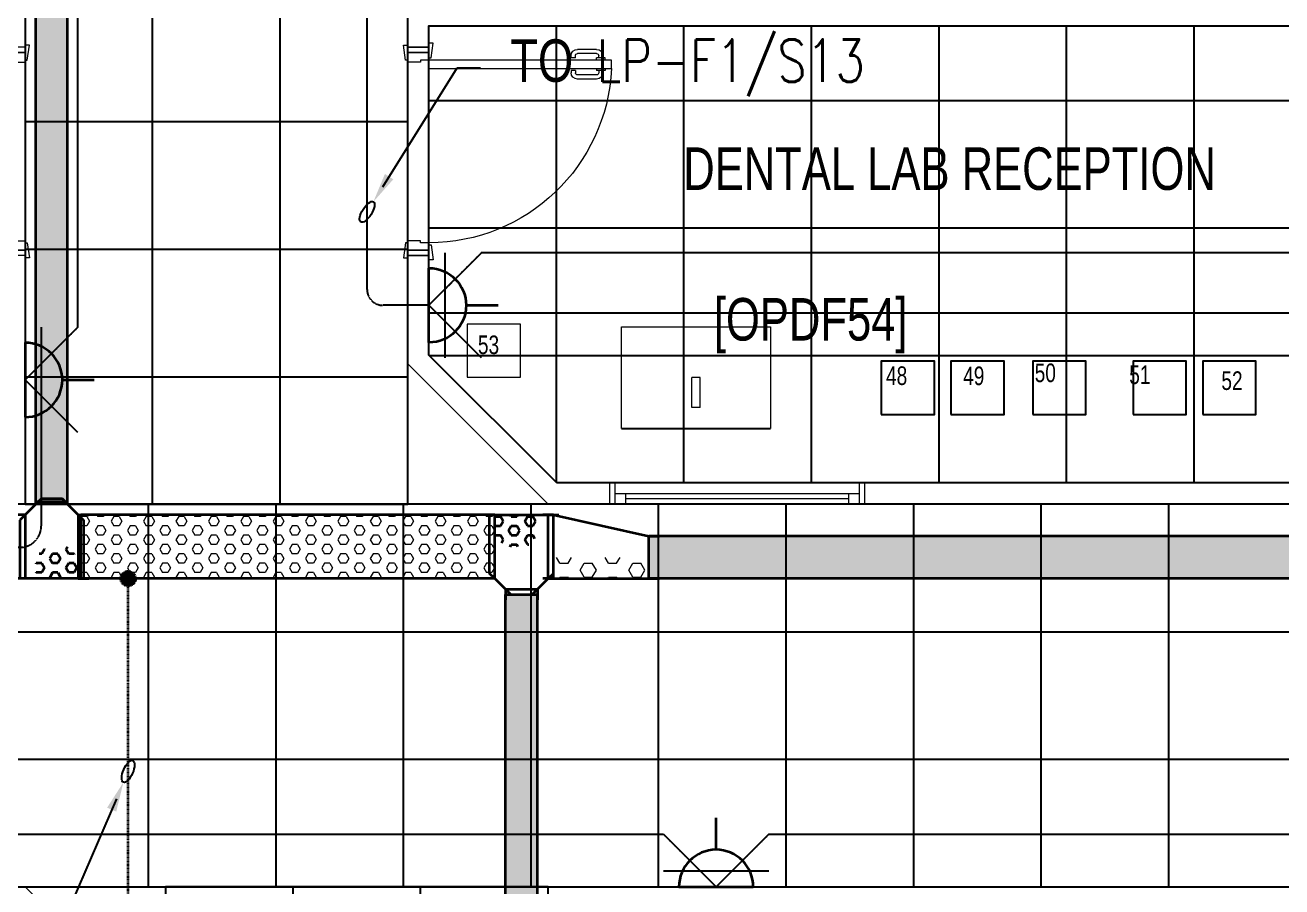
# Model space of a CAD drawing. Extents: x -12260 to 57327, y -29287 to 19916.
# Drawn here: x 23316 to 29229, y -2710 to 1344 of the extents above; entities that cross this region are included whole.
import ezdxf
from ezdxf import colors
from ezdxf.entities.mleader import LeaderData, LeaderLine
from ezdxf.enums import TextEntityAlignment as Align
from ezdxf.math import Vec2, Vec3

# ---------------------------------------------------------------- set-up
doc = ezdxf.new("R2010")
doc.units = 0
doc.header["$LTSCALE"] = 0.25
doc.linetypes.add('DASHDOT', pattern=[25.4, 12.7, -6.35, 0, -6.35])
doc.linetypes.add('HIDDEN', pattern=[9.525, 6.35, -3.175])
for name, color, linetype, lineweight in [('01-First Floor-FUR$0$72_EGR_BASE_TEXT', 252, 'Continuous', 5), ('01-First Floor-FUR$0$72_EGR_EQP_TAG', 142, 'Continuous', 5), ('01-First Floor-FUR$0$Aluminum', 251, 'Continuous', 5), ('01-First Floor-FUR$0$LOADING', 253, 'Continuous', 5), ('01-First Floor-FUR$0$Walls', 251, 'Continuous', 5), ('01-First Floor-FUR$0$Wooden Joinery', 251, 'Continuous', 5), ('E-LITE-CIRC @ 100', 6, 'Continuous', 25), ('E-LITE-CLNG-CNDT', 6, 'DASHDOT', 35), ('E-LITE-EXIT-NUMB', 6, 'Continuous', 25), ('E-POWR-CLNG-CNDT', 6, 'DASHDOT', 35), ('E-POWR-FLOR-CNDT', 6, 'HIDDEN', 25), ('E-POWR-WALL @ 100', 4, 'Continuous', 35), ('T-CABL-TRAY', 60, 'Continuous', 35), ('T-CABL-TRAY-PATT', 253, 'Continuous', 15)]:
    doc.layers.add(name, color=color, linetype=linetype, lineweight=lineweight)
doc.layers.add('01-First Floor-FUR$0$FALSE CEILING', color=251, linetype='Continuous')
doc.styles.add('01-First Floor-FUR$0$X3G_ENTITY_257CFD', font='swisscl.ttf', dxfattribs={"height": 200})
doc.styles.add('01-First Floor-FUR$0$X3G_ENTITY_9EC9', font='swisscl.ttf', dxfattribs={"height": 0.2})
doc.styles.add('01-First Floor-FUR$0$X3G_ENTITY_9F38', font='swisscl.ttf', dxfattribs={"height": 0.2})
doc.styles.add('DC_SIMPLEX', font='SIMPLEX.shx', dxfattribs={"width": 0.7})

# ---------------------------------------------------------------- blocks, each defined once
blk = doc.blocks.new('01-First Floor-FUR$0$A$C72370EFE')
at = {"layer": '01-First Floor-FUR$0$Wooden Joinery'}
for p, q in [((-0.01, -0.04), (-0.02, -0.04)), ((-0.01, -0.03), (-0.01, -0.07)), ((0, -0.03), (-0.01, -0.03)), ((0.04, -0.03), (0.05, -0.03)), ((0.05, -0.03), (0.05, -0.07)), ((0.05, -0.04), (0.06, -0.04)), ((-0.05, -0.07), (-0.05, -0.16)), ((-0.03, -0.07), (-0.03, -0.16)), ((-0.01, -0.06), (-0.02, -0.06)), ((0, -0.07), (-0.01, -0.07)), ((0.04, -0.07), (0.05, -0.07)), ((0.05, -0.06), (0.06, -0.06)), ((0.07, -0.07), (0.07, -0.16)), ((0.09, -0.07), (0.09, -0.16)), ((-0.01, -0.17), (-0.02, -0.17)), ((-0.01, -0.17), (-0.01, -0.19)), ((0.05, -0.17), (0.06, -0.17)), ((0.05, -0.17), (0.05, -0.19)), ((-0.01, -0.19), (-0.02, -0.19)), ((0.05, -0.19), (0.06, -0.19))]:
    blk.add_line(p, q, dxfattribs=at)
for centre, radius, start, end in [((-0.02, -0.07), 0.03, 90, 180), ((0.06, -0.07), 0.03, 0, 90), ((-0.02, -0.07), 0.01, 90, 180), ((0.06, -0.07), 0.01, 0, 90), ((-0.02, -0.16), 0.03, 180, 270), ((-0.02, -0.16), 0.01, 180, 270), ((0.06, -0.16), 0.01, 270, 0), ((0.06, -0.16), 0.03, 270, 0)]:
    blk.add_arc(centre, radius, start, end, dxfattribs=at)
blk = doc.blocks.new('01-First Floor-FUR$0$A$C5DAD61B4')
at = {"layer": '01-First Floor-FUR$0$Wooden Joinery'}
for points in [[(80, 959.1), (80, 969.1), (10, 979.1), (10, 959.1)], [(940, 959.1), (940, 969.1), (1010, 979.1), (1010, 959.1)], [(70, 859.1), (70, 849.1), (0, 839.1), (0, 859.1)], [(120, 859.1), (120, 0), (80, 0), (80, 859.1)], [(950, 859.1), (950, 849.1), (1020, 839.1), (1020, 859.1)]]:
    blk.add_lwpolyline(points, close=True, dxfattribs=at)
for points in [[(45, 859.1), (45, 959.1), (20, 959.1), (20, 859.1), (45, 859.1)], [(45, 859.1), (80, 859.1), (80, 899.1), (90, 899.1), (90, 959.1), (45, 959.1), (45, 859.1)], [(975, 859.1), (940, 859.1), (940, 899.1), (930, 899.1), (930, 959.1), (975, 959.1), (975, 859.1)], [(975, 859.1), (975, 959.1), (1000, 959.1), (1000, 859.1), (975, 859.1)]]:
    blk.add_lwpolyline(points, dxfattribs=at)
blk.add_arc((80, 859.1), 860, 272.66603, 0, dxfattribs=at)
at = {"layer": '01-First Floor-FUR$0$Wooden Joinery', "xscale": 999.9999999998854, "yscale": 999.9999999998854, "zscale": 999.9999999998854, "rotation": 180}
blk.add_blockref('01-First Floor-FUR$0$A$C72370EFE', (120, 0), dxfattribs=at)
blk = doc.blocks.new('01-First Floor-FUR$0$3-Wall-hung vitreous china basin -  Khroma - 327651xx0 - 327651000 White-4272088-4-Second Floor Level')
at = {"layer": '01-First Floor-FUR$0$LOADING'}
for p, q in [((475, 489.5), (-225, 489.5)), ((-225, 489.5), (-225, 10)), ((475, 10), (475, 489.5)), ((105, 250), (145, 250)), ((105, 110), (105, 250)), ((145, 110), (145, 250)), ((105, 110), (145, 110))]:
    blk.add_line(p, q, dxfattribs=at)
blk = doc.blocks.new('01-First Floor-FUR$0$A$C37be4daf')
at = {"layer": '01-First Floor-FUR$0$Aluminum'}
for p, q in [((1416, 598.2), (216, 598.2)), ((241, 498.2), (241, 598.2)), ((291, 548.2), (291, 598.2)), ((1341, 548.2), (1341, 598.2)), ((1391, 498.2), (1391, 598.2)), ((1391, 548.2), (241, 548.2)), ((291, 573.2), (1341, 573.2)), ((1416, 498.2), (216, 498.2))]:
    blk.add_line(p, q, dxfattribs=at)
at = {"layer": '01-First Floor-FUR$0$Walls'}
for p, q in [((216, 498.2), (216, 598.2)), ((1416, 498.2), (1416, 598.2))]:
    blk.add_line(p, q, dxfattribs=at)
blk = doc.blocks.new('01-First Floor-FUR')
at = {"layer": '01-First Floor-FUR$0$FALSE CEILING', "linetype": 'Continuous'}
for p, q in [((23915.6, -910), (23915.6, 8610)), ((24515.6, -910), (24515.6, 8610)), ((25815.6, -808.1), (25815.6, 1340)), ((26415.6, -810), (26415.6, 1340)), ((27015.6, -810), (27015.6, 1340)), ((27615.6, -810), (27615.6, 1340)), ((28215.6, -810), (28215.6, 1340)), ((28815.6, -810), (28815.6, 1340)), ((25215.6, 990), (32976, 990)), ((23315.6, 890), (25115.6, 890)), ((25215.6, 390), (32976, 390)), ((23315.6, 290), (25115.6, 290)), ((25217.4, -210), (32976, -210)), ((23315.6, -310), (25115.6, -310)), ((23896.4, -2710), (23896.4, -910)), ((24496.4, -2710), (24496.4, -910)), ((25096.4, -2710), (25096.4, -910)), ((25696.4, -2710), (25696.4, -910)), ((26296.4, -2710), (26296.4, -910)), ((26896.4, -2710), (26896.4, -910)), ((27496.4, -2710), (27496.4, -910)), ((28096.4, -2710), (28096.4, -910)), ((28696.4, -2710), (28696.4, -910)), ((8296.4, -1510), (48976, -1510)), ((8296.4, -2110), (48976, -2110)), ((24576, -12830), (24576, -2710)), ((25176, -12830), (25176, -2710))]:
    blk.add_line(p, q, dxfattribs=at)
at = {"layer": '01-First Floor-FUR$0$FALSE CEILING'}
for p, q in [((25215.6, -10, -0.1), (32176, -10, -0.1)), ((26122.4, -554.1, -0.2), (26822.4, -554.1, -0.2))]:
    blk.add_line(p, q, dxfattribs=at)
for points in [[(23315.6, -910), (25115.6, -910), (25115.6, 8610), (23315.6, 8610)], [(23976, -12830), (25776, -12830), (25776, -2710), (23976, -2710)]]:
    blk.add_lwpolyline(points, close=True, dxfattribs=at)
for points in [[(25817.4, -810), (25215.6, -208.1), (25215.6, 1340), (32976, 1340), (32976, -810), (25817.4, -810)], [(48976, -910), (8296.4, -910), (8296.4, -2710), (48976, -2710), (48976, -910)]]:
    blk.add_lwpolyline(points, dxfattribs=at)
at = {"layer": '01-First Floor-FUR$0$FALSE CEILING', "elevation": -0.2}
for points in [[(27343.7, -487), (27593.7, -487), (27593.7, -237), (27343.7, -237)], [(27671.5, -487), (27921.5, -487), (27921.5, -237), (27671.5, -237)], [(28056.6, -487), (28306.6, -487), (28306.6, -237), (28056.6, -237)], [(28529.2, -487), (28779.2, -487), (28779.2, -237), (28529.2, -237)], [(28857, -487), (29107, -487), (29107, -237), (28857, -237)]]:
    blk.add_lwpolyline(points, close=True, dxfattribs=at)
at = {"layer": '01-First Floor-FUR$0$LOADING'}
for p, q in [((25215.6, -10, -0.1), (32176, -10, -0.1)), ((26122.4, -554.1, -0.2), (26822.4, -554.1, -0.2))]:
    blk.add_line(p, q, dxfattribs=at)
at = {"layer": '01-First Floor-FUR$0$LOADING', "elevation": -0.2}
for points in [[(25396.2, -312.8), (25646.2, -312.8), (25646.2, -62.8), (25396.2, -62.8)], [(27343.7, -487), (27593.7, -487), (27593.7, -237), (27343.7, -237)], [(27671.5, -487), (27921.5, -487), (27921.5, -237), (27671.5, -237)], [(28056.6, -487), (28306.6, -487), (28306.6, -237), (28056.6, -237)], [(28529.2, -487), (28779.2, -487), (28779.2, -237), (28529.2, -237)], [(28857, -487), (29107, -487), (29107, -237), (28857, -237)]]:
    blk.add_lwpolyline(points, close=True, dxfattribs=at)
at = {"layer": '01-First Floor-FUR$0$Walls'}
for p, q in [((25115.6, 1240), (25115.6, 3930)), ((25215.6, 1240), (25215.6, 1340)), ((25215.6, 1340), (32976, 1340)), ((25215.6, 1240), (25115.6, 1240)), ((25115.6, -249.6), (25115.6, 260)), ((25215.6, 260), (25115.6, 260)), ((25215.6, -208.1), (25215.6, 260)), ((25215.6, -208.1), (25817.4, -810)), ((25115.6, -249.6), (25776, -910)), ((32976, -810), (25817.4, -810)), ((33076, -910), (25776, -910)), ((23315.6, -2710), (23976, -3370.4)), ((25776, -2710), (25776, -5730)), ((25776, -2710), (33076, -2710))]:
    blk.add_line(p, q, dxfattribs=at)
at = {"rotation": 180}
blk.add_blockref('01-First Floor-FUR$0$A$C37be4daf', (27481.4, -311.8), dxfattribs=at)
at = {"layer": '01-First Floor-FUR$0$LOADING', "xscale": -1}
blk.add_blockref('01-First Floor-FUR$0$3-Wall-hung vitreous china basin -  Khroma - 327651xx0 - 327651000 White-4272088-4-Second Floor Level', (26597.4, -564.1, -0.2), dxfattribs=at)
at = {"layer": '01-First Floor-FUR$0$Wooden Joinery', "rotation": 270}
blk.add_blockref('01-First Floor-FUR$0$A$C5DAD61B4', (22356.5, 1260), dxfattribs=at)
at = {"layer": '01-First Floor-FUR$0$Wooden Joinery', "xscale": -1, "rotation": 90}
blk.add_blockref('01-First Floor-FUR$0$A$C5DAD61B4', (26074.6, 1260), dxfattribs=at)
at = {"layer": '01-First Floor-FUR$0$72_EGR_BASE_TEXT', "char_height": 200, "attachment_point": 2}
for s, insert, style in [('DENTAL LAB RECEPTION', (27665, 768.9, 0), '01-First Floor-FUR$0$X3G_ENTITY_9EC9'), ('[OPDF54]', (27011.8, 60.1), '01-First Floor-FUR$0$X3G_ENTITY_9F38')]:
    blk.add_mtext(s, dxfattribs=dict(at, insert=insert, style=style))
at = {"layer": '01-First Floor-FUR$0$72_EGR_EQP_TAG', "char_height": 87.47, "attachment_point": 2, "style": '01-First Floor-FUR$0$X3G_ENTITY_257CFD'}
for s, insert in [('53', (25495.9, -116, -0.1)), ('48', (27416.2, -261.4, -0.1)), ('49', (27779.3, -262.2, -0.1)), ('50', (28115.7, -247.9, -0.1)), ('51', (28560.6, -257.1, -0.1)), ('52', (28994.1, -284.8, -0.1))]:
    blk.add_mtext(s, dxfattribs=dict(at, insert=insert))
blk = doc.blocks.new('*U26')
blk.add_line((0, -1.75), (0, -3.25))
blk.add_lwpolyline([(-1.75, 0, 1), (1.75, 0)], format="xyb", close=True)
at = {"layer": 'Defpoints'}
for p, q in [((-2.475, -2.475), (0, 0)), ((2.475, -2.475), (0, 0)), ((2.475, -0.758), (-2.475, -0.758))]:
    blk.add_line(p, q, dxfattribs=at)
at = {"layer": 'E-LITE-EXIT-NUMB', "style": 'DC_SIMPLEX', "width": 0.7, "flags": 8}
blk.add_attdef('TYPE', text='', height=2, rotation=360, dxfattribs=at).set_placement((-2.682, 5.238), align=Align.RIGHT)
blk.add_attdef('CIRCUIT', (2.682, 5.238), '', height=2, rotation=360, dxfattribs=at)
blk = doc.blocks.new('*U14')
blk.add_line((0, -1.75), (0, -3.25))
blk.add_lwpolyline([(-1.75, 0, 1), (1.75, 0)], format="xyb", close=True)
at = {"layer": 'Defpoints'}
for p, q in [((-2.475, -2.475), (0, 0)), ((2.475, -2.475), (0, 0)), ((2.475, -0.758), (-2.475, -0.758))]:
    blk.add_line(p, q, dxfattribs=at)
at = {"layer": 'E-LITE-EXIT-NUMB', "style": 'DC_SIMPLEX', "width": 0.7, "flags": 8}
blk.add_attdef('TYPE', text='', height=2, rotation=360, dxfattribs=at).set_placement((-2.682, 5.238), align=Align.RIGHT)
blk.add_attdef('CIRCUIT', (2.682, 5.238), '', height=2, rotation=360, dxfattribs=at)
blk = doc.blocks.new('*U34')
blk.add_line((1.75, 0), (3.25, 0))
blk.add_lwpolyline([(0, -1.75, 1), (0, 1.75)], format="xyb", close=True)
at = {"layer": 'Defpoints'}
for p, q in [((2.475, 2.474), (0, 0)), ((0.759, 2.475), (0.758, -2.475)), ((2.474, -2.475), (0, 0))]:
    blk.add_line(p, q, dxfattribs=at)
at = {"layer": 'E-LITE-EXIT-NUMB', "style": 'DC_SIMPLEX', "width": 0.7, "flags": 8}
blk.add_attdef('TYPE', text='', height=2, rotation=360, dxfattribs=at).set_placement((-2.682, 5.238), align=Align.RIGHT)
blk.add_attdef('CIRCUIT', (2.682, 5.238), '', height=2, rotation=360, dxfattribs=at)
blk = doc.blocks.new('ARR0W')
at = {"color": 45}
blk.add_ellipse((0, 0), major_axis=(0.4, 0), ratio=0.4, dxfattribs=at)
at = {"color": 45, "ltscale": 0.5}
blk.add_solid([(-1.4, 0.167), (-0.4, 0), (-1.4, -0.167)], dxfattribs=at)
blk = doc.blocks.new('*U41')
at = {"layer": 'T-CABL-TRAY-PATT'}
h = blk.add_hatch(dxfattribs=at)
h.set_pattern_fill('HEX', color=256, scale=12, style=0)
h.paths.add_polyline_path([(450, 0), (450, 100), (0, 100), (0, 0)])
for p, q in [((0, 300), (-50, 300)), ((0, 300), (450, 200)), ((450, 200), (500, 200)), ((0, 0), (-50, 0)), ((0, 0), (450, 0)), ((450, 0), (500, 0))]:
    blk.add_line(p, q)
at = {"color": 9}
for p, q in [((0, 0), (0, 300)), ((450, 0), (450, 200))]:
    blk.add_line(p, q, dxfattribs=at)
blk = doc.blocks.new('*U44')
h = blk.add_hatch()
h.set_pattern_fill('HEX', color=253, scale=8, angle=-90, style=0)
h.paths.add_polyline_path([(0, -200), (0, 0), (-100, 0), (-150, -50), (-150, -150), (-100, -200)])
at = {"color": 0}
for p, q in [((-350, -50), (-300, 0)), ((-300, 0), (-300, 50)), ((0, 0), (0, 50)), ((-350, -50), (-400, -50)), ((0, 0), (0, -250)), ((-350, -200), (-400, -200)), ((-350, -200), (-300, -250)), ((-300, -250), (-300, -300)), ((0, -250), (0, -300))]:
    blk.add_line(p, q, dxfattribs=at)
at = {"color": 253}
for p, q in [((-300, 0), (-275, 25)), ((-300, 0), (0, 0)), ((-275, 25), (0, 25)), ((-350, -50), (-375, -75)), ((-350, -50), (-350, -200)), ((-375, -75), (-375, -175)), ((-350, -200), (-375, -175)), ((-300, -250), (0, -250)), ((-300, -250), (-275, -275)), ((-275, -275), (0, -275))]:
    blk.add_line(p, q, dxfattribs=at)
blk = doc.blocks.new('*U56')
at = {"lineweight": 0}
h = blk.add_hatch(dxfattribs=at)
h.set_pattern_fill('HEX', color=253, scale=8, angle=180, style=0)
h.set_pattern_definition([(180, (-23193.732, -3e-10), (6e-13, -43.99409), [25.4, -50.8]), (300, (-23193.732, -3e-10), (38.1, 21.997045), [25.4, -50.8]), (240, (-23219.132, -3e-10), (38.1, -21.997045), [25.4, -50.8])])
h.paths.add_polyline_path([(-11021.9, 150), (-11021.9, 0), (0, 0), (0, 150)])
at = {"color": 0}
for p, q in [((0, 150), (-11021.9, 150)), ((-11021.9, 0), (-11021.9, 150)), ((0, 0), (-11021.9, 0))]:
    blk.add_line(p, q, dxfattribs=at)
blk = doc.blocks.new('*U59')
at = {"lineweight": 0}
h = blk.add_hatch(dxfattribs=at)
h.set_pattern_fill('HEX', color=253, scale=8, angle=180, style=0)
h.set_pattern_definition([(180, (-15402.3, -2e-10), (6e-13, -43.99409), [25.4, -50.8]), (300, (-15402.3, -2e-10), (38.1, 21.99705), [25.4, -50.8]), (240, (-15427.7, -2e-10), (38.1, -21.99705), [25.4, -50.8])])
h.paths.add_polyline_path([(-8700.7, 150), (-8700.7, 0), (0, 0), (0, 150)])
at = {"color": 0}
for p, q in [((0, 150), (-8700.7, 150)), ((0, 0), (0, 150)), ((0, 0), (-8700.7, 0))]:
    blk.add_line(p, q, dxfattribs=at)
blk = doc.blocks.new('*U45')
h = blk.add_hatch()
h.set_pattern_fill('HEX', color=253, scale=8, angle=-90, style=0)
h.paths.add_polyline_path([(0, -200), (0, 0), (-100, 0), (-150, -50), (-150, -150), (-100, -200)])
at = {"color": 0}
for p, q in [((-350, -50), (-300, 0)), ((-300, 0), (-300, 50)), ((0, 0), (0, 50)), ((-350, -50), (-400, -50)), ((0, 0), (0, -250)), ((-350, -200), (-400, -200)), ((-350, -200), (-300, -250)), ((-300, -250), (-300, -300)), ((0, -250), (0, -300))]:
    blk.add_line(p, q, dxfattribs=at)
at = {"color": 253}
for p, q in [((-300, 0), (-275, 25)), ((-300, 0), (0, 0)), ((-275, 25), (0, 25)), ((-350, -50), (-375, -75)), ((-350, -50), (-350, -200)), ((-375, -75), (-375, -175)), ((-350, -200), (-375, -175)), ((-300, -250), (0, -250)), ((-300, -250), (-275, -275)), ((-275, -275), (0, -275))]:
    blk.add_line(p, q, dxfattribs=at)
blk = doc.blocks.new('*U57')
at = {"lineweight": 0}
h = blk.add_hatch(dxfattribs=at)
h.set_pattern_fill('HEX', color=253, scale=8, angle=270, style=0)
h.set_pattern_definition([(270, (3e-10, -17846.62), (43.99409, 8e-13), [25.4, -50.8]), (30, (3e-10, -17846.62), (-21.99705, 38.1), [25.4, -50.8]), (330, (3e-10, -17872.02), (21.99705, 38.1), [25.4, -50.8])])
h.paths.add_polyline_path([(-300, -1947.9), (0, -1947.9), (0, 0), (-300, 0)])
at = {"color": 0}
for p, q in [((0, 0), (-300, 0)), ((0, 0), (0, -1947.9)), ((-300, 0), (-300, -1947.9)), ((0, -1947.9), (-300, -1947.9))]:
    blk.add_line(p, q, dxfattribs=at)
blk = doc.blocks.new('*U54')
at = {"lineweight": 0}
h = blk.add_hatch(dxfattribs=at)
h.set_pattern_fill('HEX', color=253, scale=8, angle=270, style=0)
h.set_pattern_definition([(270, (2e-10, -10913.563), (43.99409, 8e-13), [25.4, -50.8]), (30, (2e-10, -10913.563), (-21.99705, 38.1), [25.4, -50.8]), (330, (2e-10, -10938.963), (21.99705, 38.1), [25.4, -50.8])])
h.paths.add_polyline_path([(-200, -8350), (0, -8350), (0, 0), (-200, 0)])
at = {"color": 0}
for p, q in [((0, 0), (0, -8350)), ((-200, 0), (-200, -8350)), ((0, -8350), (-200, -8350))]:
    blk.add_line(p, q, dxfattribs=at)
blk = doc.blocks.new('A$Cd86d5af4')
at = {"layer": 'T-CABL-TRAY', "linetype": 'Continuous'}
for name, p, rotation in [('*U59', (-24275.4, -1623.5), 270), ('*U45', (-24075.4, -1986, 0), 270), ('*U57', (-22115, -1986), 270), ('*U44', (-22115, -1686, 0), 90), ('*U54', (-13040, -1986), 270), ('*U56', (-22065, -13082.9), 270)]:
    blk.add_blockref(name, p, dxfattribs=dict(at, rotation=rotation))
blk.add_blockref('*U41', (-21840, -1986, 0), dxfattribs=at)

msp = doc.modelspace()

# ---------------------------------------------------------------- hatches: boundary and pattern name
at = {"layer": 'E-POWR-CLNG-CNDT'}
h = msp.add_hatch(color=256, dxfattribs=at)
h.dxf.hatch_style = 1
h.paths.add_polyline_path([(23765.2, -1260, 1), (23835.2, -1260, 1)])

# ---------------------------------------------------------------- linework, layer by layer
at = {"layer": 'E-POWR-CLNG-CNDT', "elevation": 0.1}
msp.add_lwpolyline([(23800.2, -4875.9), (23800.2, -1260)], dxfattribs=at)
at = {"layer": 'E-POWR-CLNG-CNDT'}
msp.add_circle((23800.2, -1260, 0.1), 35, dxfattribs=at)
at = {"layer": 'E-POWR-FLOR-CNDT'}
for points in [[(23439.3, -201.3), (23563.1, -77.5), (23563.1, 7559.2), (23439.3, 7682.9)], [(16690.7, -2586.3), (16814.5, -2462.6), (26319.5, -2462.5), (26443.2, -2586.2)], [(26690.7, -2586.3), (26814.5, -2462.6), (36319.5, -2462.5), (36443.2, -2586.2)]]:
    msp.add_lwpolyline(points, dxfattribs=at)
for points in [[(25215.6, 25.9), (24999.3, 25.9, -0.414214), (24924.3, 100.9), (24924.3, 2722.7, 0.414214), (24849.3, 2797.7), (6693.2, 2797.7, -0.392468), (6618.4, 2867.1), (6553.3, 3736.9)], [(29649.6, 1216.3), (29525.9, 1092.5), (29525.9, 373.4, -0.414214), (29425.9, 273.4), (25463.1, 273.4), (25291.4, 101.7)], [(23391.4, -400.8), (23391.4, -1012.7, -0.414214), (23291.4, -1112.7), (13553.5, -1112.7, -0.414214), (13453.5, -1012.7), (13453.5, -32.5), (13329.7, 91.3)]]:
    msp.add_lwpolyline(points, format="xyb", dxfattribs=at)

# ---------------------------------------------------------------- block references
at = {"layer": 'E-LITE-CLNG-CNDT'}
msp.add_blockref('01-First Floor-FUR', (0, 0), dxfattribs=at)
at = {"layer": 'E-POWR-FLOR-CNDT'}
msp.add_blockref('A$Cd86d5af4', (47641, 726), dxfattribs=at)
at = {"layer": 'E-POWR-WALL @ 100', "yscale": 100, "zscale": 100}
for name, p, xscale, rotation in [('*U26', (25215.6, 25.9), -100, 90), ('*U14', (23315.6, -325), 100, 90.00000000000001), ('*U34', (26566.9, -2710), 100, 90.00000000000001)]:
    msp.add_blockref(name, p, dxfattribs=dict(at, xscale=xscale, rotation=rotation))

# ---------------------------------------------------------------- leaders
at = {"layer": 'E-LITE-CIRC @ 100'}
ml = msp.add_multileader_mtext('Standard', dxfattribs=at)
ml.set_content('{\\Fdc_el_romans|c0;\\W0.8;TO\\Fromans|c0; \\Fsimplex|c0;LP-F1/S13}', color=256, style='DC_SIMPLEX')
ml.set_leader_properties()
ml.set_arrow_properties(name='ARR0W')
ml.build(insert=Vec2(0, 0))
ml.multileader.update_dxf_attribs({"dogleg_length": 200, "arrow_head_size": 140, "scale": 100})
ctx = ml.context
ctx.base_point, ctx.scale, ctx.char_height, ctx.arrow_head_size, ctx.landing_gap_size, ctx.plane_origin, ctx.plane_x_axis, ctx.plane_y_axis = Vec3(25457.7, 1143.8), 100, 200, 140, 140, Vec3(46218.4, -4415.4), Vec3(1, 0.000001, 0), Vec3(-0.000001, 1, 0)
notes = []
notes.append((ctx, [(0, (1, 1, 0), (25348.9, 1143.8), (1, 0.000001, 0), 108.8, [(0, [(24924.3, 465.3)], 0, [])])]))
ctx.mtext.insert, ctx.mtext.text_direction, ctx.mtext.rotation, ctx.mtext.flow_direction = Vec3(25597.7, 1277.2), Vec3(1, 0.000001, 0), 0.000001, 5
ml = msp.add_multileader_mtext('Standard', dxfattribs=at)
ml.set_content('{\\Fdc_el_romans|c0;\\W0.8;TO\\Fromans|c0; \\Fsimplex|c0;LP-F1/S21}', color=256, style='DC_SIMPLEX')
ml.set_leader_properties()
ml.set_arrow_properties(name='ARR0W')
ml.build(insert=Vec2(0, 0))
ml.multileader.update_dxf_attribs({"dogleg_length": 200, "arrow_head_size": 140, "scale": 100})
ctx = ml.context
ctx.base_point, ctx.scale, ctx.char_height, ctx.arrow_head_size, ctx.landing_gap_size, ctx.plane_origin, ctx.plane_x_axis, ctx.plane_y_axis = Vec3(21054.6, -3642.3, -0.1), 100, 200, 140, 140, Vec3(42426.7, -1094.3, -0.1), Vec3(1, -0.000001, 0), Vec3(0.000001, 1, 0)
ctx.text_align_type = 2
notes.append((ctx, [(1, (1, 1, 0), (23165.3, -3642.3, -0.1), (-1, 0.000001, 0), 108.8, [(0, [(23800.2, -2166.7, -0.1)], 0, [])])]))
ctx.mtext.insert, ctx.mtext.text_direction, ctx.mtext.rotation, ctx.mtext.alignment, ctx.mtext.flow_direction = Vec3(22916.5, -3509, -0.1), Vec3(1, -0.000001, 0), 6.283185, 3, 5
for ctx, leaders in notes:
    for number, flags, end, landing, length, lines in leaders:
        leader = LeaderData()
        leader.index, (leader.has_last_leader_line, leader.has_dogleg_vector, leader.attachment_direction) = number, flags
        leader.last_leader_point, leader.dogleg_vector, leader.dogleg_length = Vec3(end), Vec3(landing), length
        for number, points, colour, breaks in lines:
            line = LeaderLine()
            line.index, line.vertices, line.color, line.breaks = number, Vec3.list(points), colors.encode_raw_color(colour), breaks
            leader.lines.append(line)
        ctx.leaders.append(leader)

doc.saveas('drawing.dxf')
